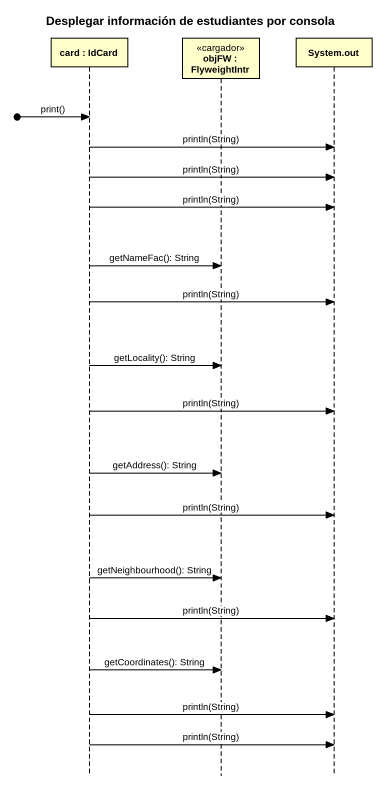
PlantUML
@startuml
title Desplegar información de estudiantes por consola
hide footbox
participant "card : IdCard" as card_
participant "objFW : FlyweightIntr" as objFW <<cargador>>
participant "System.out" as System_out

[o-> card_ : print()
card_ -> System_out : println(String)
card_ -> System_out : println(String)
card_ -> System_out : println(String)
card_ -> objFW : getNameFac(): String
card_ -> System_out : println(String)
card_ -> objFW : getLocality(): String
card_ -> System_out : println(String)
card_ -> objFW : getAddress(): String
card_ -> System_out : println(String)
card_ -> objFW : getNeighbourhood(): String
card_ -> System_out : println(String)
card_ -> objFW : getCoordinates(): String
card_ -> System_out : println(String)
card_ -> System_out : println(String)
@enduml
